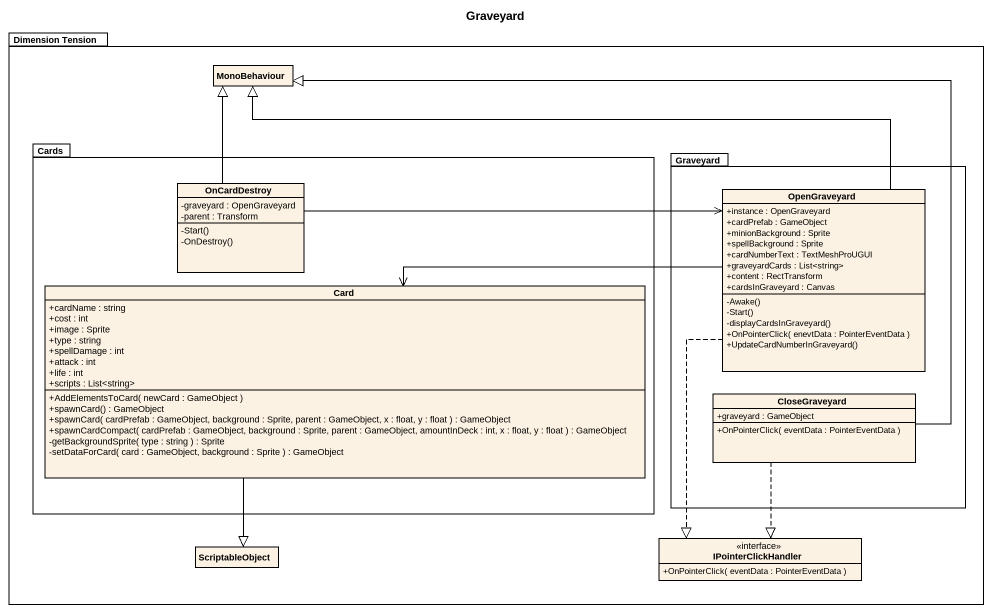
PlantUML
@startuml
title Graveyard
hide circle
hide empty members
skinparam classAttributeIconSize 0
package "Dimension Tension" as Dimension_Tension {
  class MonoBehaviour
  package Cards {
    class OnCardDestroy {
      -graveyard : OpenGraveyard
      -parent : Transform
      -Start()
      -OnDestroy()
    }
    class "Card" as Card_ {
      +cardName : string
      +cost : int
      +image : Sprite
      +type : string
      +spellDamage : int
      +attack : int
      +life : int
      +scripts : List<string>
      +AddElementsToCard( newCard : GameObject )
      +spawnCard() : GameObject
      +spawnCard( cardPrefab : GameObject, background : Sprite, parent : GameObject, x : float, y : float ) : GameObject
      +spawnCardCompact( cardPrefab : GameObject, background : Sprite, parent : GameObject, amountInDeck : int, x : float, y : float ) : GameObject
      -getBackgroundSprite( type : string ) : Sprite
      -setDataForCard( card : GameObject, background : Sprite ) : GameObject
    }
  }
  package Graveyard {
    class OpenGraveyard {
      +instance : OpenGraveyard
      +cardPrefab : GameObject
      +minionBackground : Sprite
      +spellBackground : Sprite
      +cardNumberText : TextMeshProUGUI
      +graveyardCards : List<string>
      +content : RectTransform
      +cardsInGraveyard : Canvas
      -Awake()
      -Start()
      -displayCardsInGraveyard()
      +OnPointerClick( enevtData : PointerEventData )
      +UpdateCardNumberInGraveyard()
    }
    class CloseGraveyard {
      +graveyard : GameObject
      +OnPointerClick( eventData : PointerEventData )
    }
  }
  class ScriptableObject
  interface IPointerClickHandler {
    +OnPointerClick( eventData : PointerEventData )
  }
}
OnCardDestroy -up-|> MonoBehaviour
OnCardDestroy -right-> OpenGraveyard
OpenGraveyard -left-|> MonoBehaviour
OpenGraveyard -left-> Card_
OpenGraveyard ..|> IPointerClickHandler
Card_ --|> ScriptableObject
CloseGraveyard -up-|> MonoBehaviour
CloseGraveyard ..|> IPointerClickHandler
@enduml
